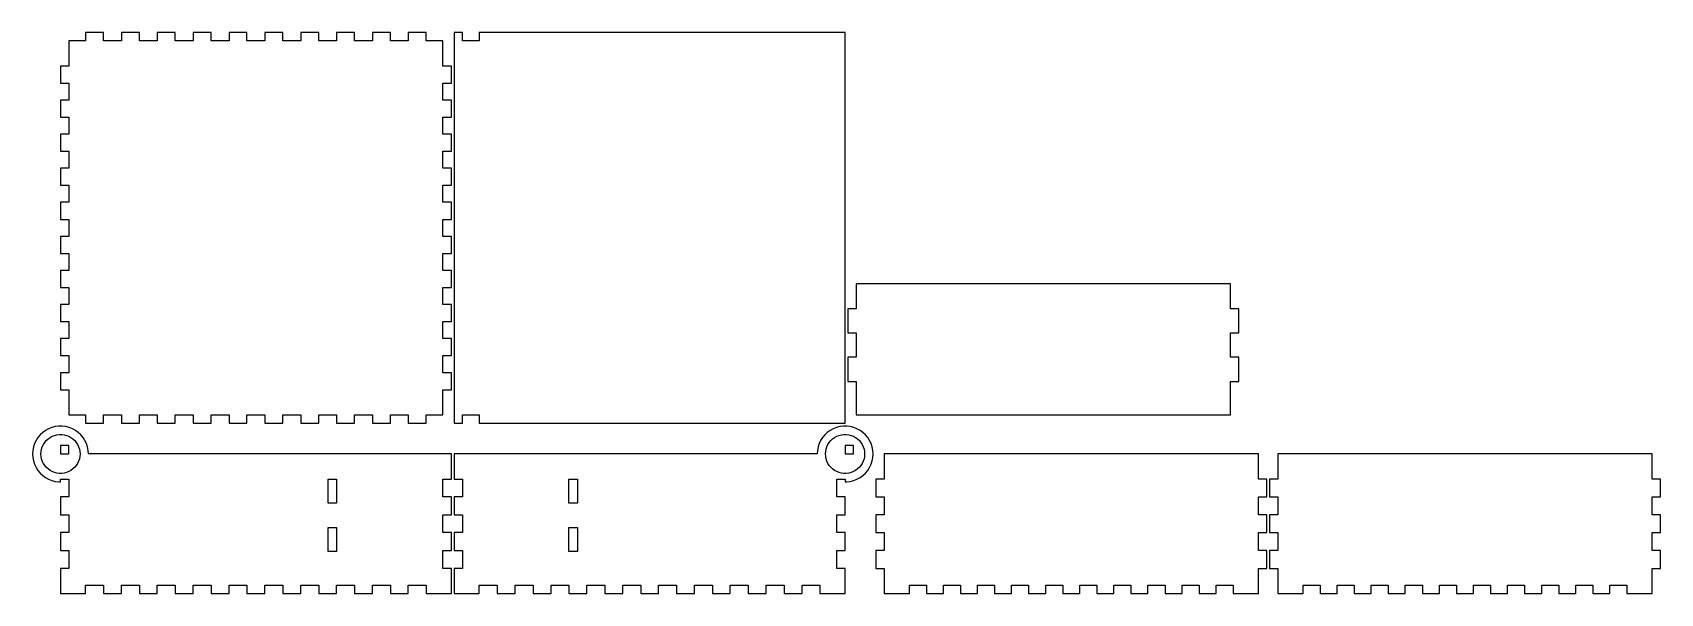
# Model space of a CAD drawing. Header units: metres. Extents: x -10 to 573, y 0 to 201.
import ezdxf

# ---------------------------------------------------------------- set-up
doc = ezdxf.new("R2010")
doc.units = ezdxf.units.M

msp = doc.modelspace()

# ---------------------------------------------------------------- linework, layer by layer
for p, q in [((15.4211, 201.01), (9, 201.01)), ((9, 201.01), (9, 198.01)), ((15.4211, 198.01), (15.4211, 201.01)), ((28.2632, 201.01), (21.8421, 201.01)), ((21.8421, 201.01), (21.8421, 198.01)), ((28.2632, 198.01), (28.2632, 201.01)), ((41.1053, 201.01), (34.6842, 201.01)), ((34.6842, 201.01), (34.6842, 198.01)), ((41.1053, 198.01), (41.1053, 201.01)), ((53.9474, 201.01), (47.5263, 201.01)), ((47.5263, 201.01), (47.5263, 198.01)), ((53.9474, 198.01), (53.9474, 201.01)), ((66.7895, 201.01), (60.3684, 201.01)), ((60.3684, 201.01), (60.3684, 198.01)), ((66.7895, 198.01), (66.7895, 201.01)), ((79.6316, 201.01), (73.2105, 201.01)), ((73.2105, 201.01), (73.2105, 198.01)), ((79.6316, 198.01), (79.6316, 201.01)), ((92.4737, 201.01), (86.0526, 201.01)), ((86.0526, 201.01), (86.0526, 198.01)), ((92.4737, 198.01), (92.4737, 201.01)), ((105.316, 201.01), (98.8947, 201.01)), ((98.8947, 201.01), (98.8947, 198.01)), ((105.316, 198.01), (105.316, 201.01)), ((118.158, 201.01), (111.737, 201.01)), ((111.737, 201.01), (111.737, 198.01)), ((118.158, 198.01), (118.158, 201.01)), ((131, 201.01), (124.579, 201.01)), ((124.579, 201.01), (124.579, 198.01)), ((131, 198.01), (131, 201.01)), ((144.01, 201.01), (141.01, 201.01)), ((141.01, 201.01), (141.01, 61.01)), ((144.01, 198.02), (144.01, 201.01)), ((281.01, 201.01), (150.01, 201.01)), ((150.01, 201.01), (150.01, 198.02)), ((281.01, 61.01), (281.01, 201.01)), ((9, 198.01), (3, 198.01)), ((3, 198.01), (3, 189.01)), ((21.8421, 198.01), (15.4211, 198.01)), ((34.6842, 198.01), (28.2632, 198.01)), ((47.5263, 198.01), (41.1053, 198.01)), ((60.3684, 198.01), (53.9474, 198.01)), ((73.2105, 198.01), (66.7895, 198.01)), ((86.0526, 198.01), (79.6316, 198.01)), ((98.8947, 198.01), (92.4737, 198.01)), ((111.737, 198.01), (105.316, 198.01)), ((124.579, 198.01), (118.158, 198.01)), ((137, 198.01), (131, 198.01)), ((137, 189.01), (137, 198.01)), ((150.01, 198.02), (144.01, 198.02)), ((3, 189.01), (0, 189.01)), ((0, 189.01), (0, 182.905)), ((140, 189.01), (137, 189.01)), ((140, 182.905), (140, 189.01)), ((0, 182.905), (3, 182.905)), ((3, 182.905), (3, 176.799)), ((137, 176.799), (137, 182.905)), ((137, 182.905), (140, 182.905)), ((3, 176.799), (0, 176.799)), ((0, 176.799), (0, 170.694)), ((140, 176.799), (137, 176.799)), ((140, 170.694), (140, 176.799)), ((0, 170.694), (3, 170.694)), ((3, 170.694), (3, 164.589)), ((137, 164.589), (137, 170.694)), ((137, 170.694), (140, 170.694)), ((3, 164.589), (0, 164.589)), ((0, 164.589), (0, 158.484)), ((140, 164.589), (137, 164.589)), ((140, 158.484), (140, 164.589)), ((0, 158.484), (3, 158.484)), ((3, 158.484), (3, 152.378)), ((137, 152.378), (137, 158.484)), ((137, 158.484), (140, 158.484)), ((3, 152.378), (0, 152.378)), ((0, 152.378), (0, 146.273)), ((140, 152.378), (137, 152.378)), ((140, 146.273), (140, 152.378)), ((0, 146.273), (3, 146.273)), ((3, 146.273), (3, 140.168)), ((137, 140.168), (137, 146.273)), ((137, 146.273), (140, 146.273)), ((3, 140.168), (0, 140.168)), ((0, 140.168), (0, 134.063)), ((140, 140.168), (137, 140.168)), ((140, 134.063), (140, 140.168)), ((0, 134.063), (3, 134.063)), ((3, 134.063), (3, 127.957)), ((137, 127.957), (137, 134.063)), ((137, 134.063), (140, 134.063)), ((3, 127.957), (0, 127.957)), ((0, 127.957), (0, 121.852)), ((140, 127.957), (137, 127.957)), ((140, 121.852), (140, 127.957)), ((0, 121.852), (3, 121.852)), ((3, 121.852), (3, 115.747)), ((137, 115.747), (137, 121.852)), ((137, 121.852), (140, 121.852)), ((3, 115.747), (0, 115.747)), ((0, 115.747), (0, 109.642)), ((140, 115.747), (137, 115.747)), ((140, 109.642), (140, 115.747)), ((419.02, 111.01), (285.02, 111.01)), ((285.02, 111.01), (285.02, 102.01)), ((419.02, 102.01), (419.02, 111.01)), ((0, 109.642), (3, 109.642)), ((3, 109.642), (3, 103.536)), ((137, 103.536), (137, 109.642)), ((137, 109.642), (140, 109.642)), ((3, 103.536), (0, 103.536)), ((0, 103.536), (0, 97.4311)), ((140, 103.536), (137, 103.536)), ((140, 97.431), (140, 103.536)), ((285.02, 102.01), (282.02, 102.01)), ((282.02, 102.01), (282.02, 93.3433)), ((422.02, 102.01), (419.02, 102.01)), ((422.02, 93.3433), (422.02, 102.01)), ((0, 97.4311), (3, 97.4311)), ((3, 97.4311), (3, 91.3258)), ((137, 91.3258), (137, 97.431)), ((137, 97.431), (140, 97.431)), ((282.02, 93.3433), (285.02, 93.3433)), ((285.02, 93.3433), (285.02, 84.6767)), ((419.02, 84.6767), (419.02, 93.3433)), ((419.02, 93.3433), (422.02, 93.3433)), ((3, 91.3258), (0, 91.3258)), ((0, 91.3258), (0, 85.2205)), ((140, 91.3258), (137, 91.3258)), ((140, 85.2205), (140, 91.3258)), ((0, 85.2205), (3, 85.2205)), ((3, 85.2205), (3, 79.1153)), ((137, 79.1152), (137, 85.2205)), ((137, 85.2205), (140, 85.2205)), ((285.02, 84.6767), (282.02, 84.6767)), ((282.02, 84.6767), (282.02, 76.01)), ((422.02, 84.6767), (419.02, 84.6767)), ((422.02, 76.01), (422.02, 84.6767)), ((3, 79.1153), (0, 79.1153)), ((0, 79.1153), (0, 73.01)), ((140, 79.1152), (137, 79.1152)), ((140, 73.01), (140, 79.1152)), ((282.02, 76.01), (285.02, 76.01)), ((285.02, 76.01), (285.02, 64.01)), ((419.02, 76.01), (422.02, 76.01)), ((419.02, 64.01), (419.02, 76.01)), ((0, 73.01), (3, 73.01)), ((3, 73.01), (3, 64.01)), ((137, 64.01), (137, 73.01)), ((137, 73.01), (140, 73.01)), ((-5.35826, 58.4433), (-6.37424, 57.7051)), ((-4.25778, 59.0483), (-5.35826, 58.4433)), ((-3.09016, 59.5106), (-4.25778, 59.0483)), ((-1.87381, 59.8229), (-3.09016, 59.5106)), ((-0.6279, 59.9803), (-1.87381, 59.8229)), ((0.6279, 59.9803), (-0.6279, 59.9803)), ((1.87381, 59.8229), (0.6279, 59.9803)), ((3.09016, 59.5106), (1.87381, 59.8229)), ((3, 64.01), (8.99998, 64.01)), ((4.25778, 59.0483), (3.09016, 59.5106)), ((5.35826, 58.4433), (4.25778, 59.0483)), ((6.37424, 57.7051), (5.35826, 58.4433)), ((8.99998, 64.01), (8.99998, 61.01)), ((8.99998, 61.01), (15.4211, 61.01)), ((15.4211, 64.01), (21.8421, 64.01)), ((15.4211, 61.01), (15.4211, 64.01)), ((21.8421, 64.01), (21.8421, 61.01)), ((21.8421, 61.01), (28.2632, 61.01)), ((28.2632, 61.01), (28.2632, 64.01)), ((28.2632, 64.01), (34.6842, 64.01)), ((34.6842, 64.01), (34.6842, 61.01)), ((34.6842, 61.01), (41.1053, 61.01)), ((41.1053, 61.01), (41.1053, 64.01)), ((41.1053, 64.01), (47.5263, 64.01)), ((47.5263, 64.01), (47.5263, 61.01)), ((47.5263, 61.01), (53.9474, 61.01)), ((53.9474, 61.01), (53.9474, 64.01)), ((53.9474, 64.01), (60.3684, 64.01)), ((60.3684, 64.01), (60.3684, 61.01)), ((60.3684, 61.01), (66.7895, 61.01)), ((66.7895, 61.01), (66.7895, 64.01)), ((66.7895, 64.01), (73.2105, 64.01)), ((73.2105, 64.01), (73.2105, 61.01)), ((73.2105, 61.01), (79.6316, 61.01)), ((79.6316, 61.01), (79.6316, 64.01)), ((79.6316, 64.01), (86.0526, 64.01)), ((86.0526, 64.01), (86.0526, 61.01)), ((86.0526, 61.01), (92.4737, 61.01)), ((92.4737, 61.01), (92.4737, 64.01)), ((92.4737, 64.01), (98.8947, 64.01)), ((98.8947, 64.01), (98.8947, 61.01)), ((98.8947, 61.01), (105.316, 61.01)), ((105.316, 61.01), (105.316, 64.01)), ((105.316, 64.01), (111.737, 64.01)), ((111.737, 64.01), (111.737, 61.01)), ((111.737, 61.01), (118.158, 61.01)), ((118.158, 61.01), (118.158, 64.01)), ((118.158, 64.01), (124.579, 64.01)), ((124.579, 64.01), (124.579, 61.01)), ((124.579, 61.01), (131, 61.01)), ((131, 61.01), (131, 64.01)), ((131, 64.01), (137, 64.01)), ((141.01, 61.01), (144.01, 61.01)), ((144.01, 64), (150.01, 64)), ((144.01, 61.01), (144.01, 64)), ((150.01, 64), (150.01, 61.01)), ((150.01, 61.01), (281.01, 61.01)), ((275.652, 58.4433), (274.636, 57.7051)), ((276.752, 59.0483), (275.652, 58.4433)), ((277.92, 59.5106), (276.752, 59.0483)), ((279.136, 59.8229), (277.92, 59.5106)), ((280.382, 59.9803), (279.136, 59.8229)), ((281.638, 59.9803), (280.382, 59.9803)), ((282.884, 59.8229), (281.638, 59.9803)), ((284.1, 59.5106), (282.884, 59.8229)), ((285.268, 59.0483), (284.1, 59.5106)), ((285.02, 64.01), (419.02, 64.01)), ((286.368, 58.4433), (285.268, 59.0483)), ((287.384, 57.7051), (286.368, 58.4433)), ((-9.68582, 52.4869), (-9.92114, 51.2533)), ((-9.29776, 53.6812), (-9.68582, 52.4869)), ((-8.76306, 54.8175), (-9.29776, 53.6812)), ((-8.09016, 55.8778), (-8.76306, 54.8175)), ((-7.28967, 56.8455), (-8.09016, 55.8778)), ((-6.37424, 57.7051), (-7.28967, 56.8455)), ((-6.78008, 51.7408), (-6.50842, 52.5769)), ((-6.50842, 52.5769), (-6.13414, 53.3723)), ((-6.13414, 53.3723), (-5.66312, 54.1145)), ((-5.66312, 54.1145), (-5.10277, 54.7918)), ((-5.10277, 54.7918), (-4.46196, 55.3936)), ((-4.46196, 55.3936), (-3.75078, 55.9103)), ((-3.75078, 55.9103), (-2.98045, 56.3338)), ((-2.98045, 56.3338), (-2.16312, 56.6574)), ((-2.16312, 56.6574), (-1.31166, 56.876)), ((-1.31166, 56.876), (-0.43953, 56.9862)), ((-0.43953, 56.9862), (0.43953, 56.9862)), ((3, 53), (0, 53)), ((0, 53), (0, 50)), ((0.43953, 56.9862), (1.31166, 56.876)), ((1.31166, 56.876), (2.16312, 56.6574)), ((2.16312, 56.6574), (2.98045, 56.3338)), ((2.98045, 56.3338), (3.75078, 55.9103)), ((3, 50), (3, 53)), ((3.75078, 55.9103), (4.46196, 55.3936)), ((4.46196, 55.3936), (5.10277, 54.7918)), ((5.10277, 54.7918), (5.66312, 54.1145)), ((5.66312, 54.1145), (6.13414, 53.3723)), ((6.13414, 53.3723), (6.50842, 52.5769)), ((7.28967, 56.8455), (6.37424, 57.7051)), ((6.50842, 52.5769), (6.78008, 51.7408)), ((8.09016, 55.8778), (7.28967, 56.8455)), ((8.76306, 54.8175), (8.09016, 55.8778)), ((9.29776, 53.6812), (8.76306, 54.8175)), ((9.68582, 52.4869), (9.29776, 53.6812)), ((9.92114, 51.2533), (9.68582, 52.4869)), ((271.324, 52.4869), (271.089, 51.2533)), ((271.712, 53.6812), (271.324, 52.4869)), ((272.247, 54.8175), (271.712, 53.6812)), ((272.92, 55.8778), (272.247, 54.8175)), ((273.72, 56.8455), (272.92, 55.8778)), ((274.636, 57.7051), (273.72, 56.8455)), ((274.23, 51.7408), (274.502, 52.5769)), ((274.502, 52.5769), (274.876, 53.3723)), ((274.876, 53.3723), (275.347, 54.1145)), ((275.347, 54.1145), (275.907, 54.7918)), ((275.907, 54.7918), (276.548, 55.3936)), ((276.548, 55.3936), (277.259, 55.9103)), ((277.259, 55.9103), (278.03, 56.3338)), ((278.03, 56.3338), (278.847, 56.6574)), ((278.847, 56.6574), (279.698, 56.876)), ((279.698, 56.876), (280.57, 56.9862)), ((280.57, 56.9862), (281.45, 56.9862)), ((284.01, 53), (281.01, 53)), ((281.01, 53), (281.01, 50)), ((281.45, 56.9862), (282.322, 56.876)), ((282.322, 56.876), (283.173, 56.6574)), ((283.173, 56.6574), (283.99, 56.3338)), ((283.99, 56.3338), (284.761, 55.9103)), ((284.01, 50), (284.01, 53)), ((284.761, 55.9103), (285.472, 55.3936)), ((285.472, 55.3936), (286.113, 54.7918)), ((286.113, 54.7918), (286.673, 54.1145)), ((286.673, 54.1145), (287.144, 53.3723)), ((287.144, 53.3723), (287.518, 52.5769)), ((288.3, 56.8455), (287.384, 57.7051)), ((287.518, 52.5769), (287.79, 51.7408)), ((289.1, 55.8778), (288.3, 56.8455)), ((289.773, 54.8175), (289.1, 55.8778)), ((290.308, 53.6812), (289.773, 54.8175)), ((290.696, 52.4869), (290.308, 53.6812)), ((290.931, 51.2533), (290.696, 52.4869)), ((-9.92114, 51.2533), (-10, 50)), ((-10, 50), (-9.92114, 48.7467)), ((-9.92114, 48.7467), (-9.68582, 47.5131)), ((-9.68582, 47.5131), (-9.29776, 46.3187)), ((-7, 50), (-6.94479, 50.8773)), ((-6.94479, 49.1227), (-7, 50)), ((-6.94479, 50.8773), (-6.78008, 51.7408)), ((-6.78008, 48.2592), (-6.94479, 49.1227)), ((-6.50842, 47.4231), (-6.78008, 48.2592)), ((-6.13414, 46.6277), (-6.50842, 47.4231)), ((0, 50), (3, 50)), ((6.50842, 47.4231), (6.13414, 46.6277)), ((6.78008, 48.2592), (6.50842, 47.4231)), ((6.78008, 51.7408), (6.94479, 50.8773)), ((6.94479, 49.1227), (6.78008, 48.2592)), ((6.94479, 50.8773), (7, 50)), ((7, 50), (6.94479, 49.1227)), ((10, 50), (9.92114, 51.2533)), ((140, 50), (10, 50)), ((140, 41), (140, 50)), ((271.01, 50), (141.01, 50)), ((141.01, 50), (141.01, 41)), ((271.089, 51.2533), (271.01, 50)), ((274.01, 50), (274.065, 50.8773)), ((274.065, 49.1227), (274.01, 50)), ((274.065, 50.8773), (274.23, 51.7408)), ((274.23, 48.2592), (274.065, 49.1227)), ((274.502, 47.4231), (274.23, 48.2592)), ((274.876, 46.6277), (274.502, 47.4231)), ((281.01, 50), (284.01, 50)), ((287.518, 47.4231), (287.144, 46.6277)), ((287.79, 48.2592), (287.518, 47.4231)), ((287.79, 51.7408), (287.955, 50.8773)), ((287.955, 49.1227), (287.79, 48.2592)), ((287.955, 50.8773), (288.01, 50)), ((288.01, 50), (287.955, 49.1227)), ((290.308, 46.3187), (290.696, 47.5131)), ((290.696, 47.5131), (290.931, 48.7467)), ((291.01, 50), (290.931, 51.2533)), ((290.931, 48.7467), (291.01, 50)), ((429.02, 50), (295.02, 50)), ((295.02, 50), (295.02, 41)), ((429.02, 41), (429.02, 50)), ((570.03, 50), (436.03, 50)), ((436.03, 50), (436.03, 41)), ((570.03, 41), (570.03, 50)), ((-9.29776, 46.3187), (-8.76306, 45.1824)), ((-8.76306, 45.1824), (-8.09016, 44.1221)), ((-8.09016, 44.1221), (-7.28967, 43.1545)), ((-7.28967, 43.1545), (-6.37424, 42.2949)), ((-6.37424, 42.2949), (-5.35826, 41.5567)), ((-5.66312, 45.8855), (-6.13414, 46.6277)), ((-5.10277, 45.2082), (-5.66312, 45.8855)), ((-5.35826, 41.5567), (-4.25778, 40.9517)), ((-4.46196, 44.6064), (-5.10277, 45.2082)), ((-3.75078, 44.0897), (-4.46196, 44.6064)), ((-4.25778, 40.9517), (-3.09016, 40.4894)), ((-2.98045, 43.6662), (-3.75078, 44.0897)), ((-2.16312, 43.3426), (-2.98045, 43.6662)), ((-1.31166, 43.124), (-2.16312, 43.3426)), ((-0.43953, 43.0138), (-1.31166, 43.124)), ((0.43953, 43.0138), (-0.43953, 43.0138)), ((-0.00999, 40.0197), (-0.00999, 41)), ((-0.00999, 41), (3, 41)), ((1.31166, 43.124), (0.43953, 43.0138)), ((2.16312, 43.3426), (1.31166, 43.124)), ((2.98045, 43.6662), (2.16312, 43.3426)), ((3.75078, 44.0897), (2.98045, 43.6662)), ((3, 41), (3, 34.6)), ((4.46196, 44.6064), (3.75078, 44.0897)), ((5.10277, 45.2082), (4.46196, 44.6064)), ((5.66312, 45.8855), (5.10277, 45.2082)), ((6.13414, 46.6277), (5.66312, 45.8855)), ((95.9, 32.3333), (95.9, 41)), ((95.9, 41), (98.91, 41)), ((98.91, 41), (98.91, 32.3333)), ((137, 34.6), (137, 41)), ((137, 41), (140, 41)), ((141.01, 41), (144.01, 41)), ((144.01, 41), (144.01, 34.6)), ((182.11, 32.3333), (182.11, 41)), ((182.11, 41), (185.12, 41)), ((185.12, 41), (185.12, 32.3333)), ((275.347, 45.8855), (274.876, 46.6277)), ((275.907, 45.2082), (275.347, 45.8855)), ((276.548, 44.6064), (275.907, 45.2082)), ((277.259, 44.0897), (276.548, 44.6064)), ((278.03, 43.6662), (277.259, 44.0897)), ((278.01, 34.6), (278.01, 41)), ((278.01, 41), (281.02, 41)), ((278.847, 43.3426), (278.03, 43.6662)), ((279.698, 43.124), (278.847, 43.3426)), ((280.57, 43.0138), (279.698, 43.124)), ((281.45, 43.0138), (280.57, 43.0138)), ((281.02, 41), (281.02, 40.0197)), ((282.322, 43.124), (281.45, 43.0138)), ((283.173, 43.3426), (282.322, 43.124)), ((283.99, 43.6662), (283.173, 43.3426)), ((284.761, 44.0897), (283.99, 43.6662)), ((284.1, 40.4894), (285.268, 40.9517)), ((285.472, 44.6064), (284.761, 44.0897)), ((285.268, 40.9517), (286.368, 41.5567)), ((286.113, 45.2082), (285.472, 44.6064)), ((286.673, 45.8855), (286.113, 45.2082)), ((286.368, 41.5567), (287.384, 42.2949)), ((287.144, 46.6277), (286.673, 45.8855)), ((287.384, 42.2949), (288.3, 43.1545)), ((288.3, 43.1545), (289.1, 44.1221)), ((289.1, 44.1221), (289.773, 45.1824)), ((289.773, 45.1824), (290.308, 46.3187)), ((295.02, 41), (292.02, 41)), ((292.02, 41), (292.02, 34.6)), ((432.02, 41), (429.02, 41)), ((432.02, 34.6), (432.02, 41)), ((436.03, 41), (433.03, 41)), ((433.03, 41), (433.03, 34.6)), ((573.03, 41), (570.03, 41)), ((573.03, 34.6), (573.03, 41)), ((-3.09016, 40.4894), (-1.87381, 40.1771)), ((-1.87381, 40.1771), (-0.6279, 40.0197)), ((-0.6279, 40.0197), (-0.00999, 40.0197)), ((281.02, 40.0197), (281.638, 40.0197)), ((281.638, 40.0197), (282.884, 40.1771)), ((282.884, 40.1771), (284.1, 40.4894)), ((3, 34.6), (0, 34.6)), ((0, 34.6), (0, 28.2)), ((98.91, 32.3333), (95.9, 32.3333)), ((140, 34.6), (137, 34.6)), ((140, 28.2), (140, 34.6)), ((144.01, 34.6), (141.01, 34.6)), ((141.01, 34.6), (141.01, 28.2)), ((185.12, 32.3333), (182.11, 32.3333)), ((281.01, 34.6), (278.01, 34.6)), ((281.01, 28.2), (281.01, 34.6)), ((292.02, 34.6), (295.02, 34.6)), ((295.02, 34.6), (295.02, 28.2)), ((429.02, 28.2), (429.02, 34.6)), ((429.02, 34.6), (432.02, 34.6)), ((433.03, 34.6), (436.03, 34.6)), ((436.03, 34.6), (436.03, 28.2)), ((570.03, 28.2), (570.03, 34.6)), ((570.03, 34.6), (573.03, 34.6)), ((0, 28.2), (3, 28.2)), ((3, 28.2), (3, 21.8)), ((95.9, 15), (95.9, 23.6667)), ((95.9, 23.6667), (98.91, 23.6667)), ((98.91, 23.6667), (98.91, 15)), ((137, 21.8), (137, 28.2)), ((137, 28.2), (140, 28.2)), ((141.01, 28.2), (144.01, 28.2)), ((144.01, 28.2), (144.01, 21.8)), ((182.11, 15), (182.11, 23.6667)), ((182.11, 23.6667), (185.12, 23.6667)), ((185.12, 23.6667), (185.12, 15)), ((278.01, 21.8), (278.01, 28.2)), ((278.01, 28.2), (281.01, 28.2)), ((295.02, 28.2), (292.02, 28.2)), ((292.02, 28.2), (292.02, 21.8)), ((432.02, 28.2), (429.02, 28.2)), ((432.02, 21.8), (432.02, 28.2)), ((436.03, 28.2), (433.03, 28.2)), ((433.03, 28.2), (433.03, 21.8)), ((573.03, 28.2), (570.03, 28.2)), ((573.03, 21.8), (573.03, 28.2)), ((3, 21.8), (0, 21.8)), ((0, 21.8), (0, 15.4)), ((140, 21.8), (137, 21.8)), ((140, 15.4), (140, 21.8)), ((144.01, 21.8), (141.01, 21.8)), ((141.01, 21.8), (141.01, 15.4)), ((281.01, 21.8), (278.01, 21.8)), ((281.01, 15.4), (281.01, 21.8)), ((292.02, 21.8), (295.02, 21.8)), ((295.02, 21.8), (295.02, 15.4)), ((429.02, 15.4), (429.02, 21.8)), ((429.02, 21.8), (432.02, 21.8)), ((433.03, 21.8), (436.03, 21.8)), ((436.03, 21.8), (436.03, 15.4)), ((570.03, 15.4), (570.03, 21.8)), ((570.03, 21.8), (573.03, 21.8)), ((0, 15.4), (3, 15.4)), ((3, 15.4), (3, 9)), ((98.91, 15), (95.9, 15)), ((137, 9), (137, 15.4)), ((137, 15.4), (140, 15.4)), ((141.01, 15.4), (144.01, 15.4)), ((144.01, 15.4), (144.01, 9)), ((185.12, 15), (182.11, 15)), ((278.01, 9), (278.01, 15.4)), ((278.01, 15.4), (281.01, 15.4)), ((295.02, 15.4), (292.02, 15.4)), ((292.02, 15.4), (292.02, 9)), ((432.02, 15.4), (429.02, 15.4)), ((432.02, 9), (432.02, 15.4)), ((436.03, 15.4), (433.03, 15.4)), ((433.03, 15.4), (433.03, 9)), ((573.03, 15.4), (570.03, 15.4)), ((573.03, 9), (573.03, 15.4)), ((3, 9), (0, 9)), ((0, 9), (0, 0)), ((140, 9), (137, 9)), ((140, 0), (140, 9)), ((144.01, 9), (141.01, 9)), ((141.01, 9), (141.01, 0)), ((281.01, 9), (278.01, 9)), ((281.01, 0), (281.01, 9)), ((292.02, 9), (295.02, 9)), ((295.02, 9), (295.02, 0)), ((429.02, 0), (429.02, 9)), ((429.02, 9), (432.02, 9)), ((433.03, 9), (436.03, 9)), ((436.03, 9), (436.03, 0)), ((570.03, 0), (570.03, 9)), ((570.03, 9), (573.03, 9)), ((0, 0), (8.99998, 0)), ((8.99998, 3), (15.4211, 3)), ((8.99998, 0), (8.99998, 3)), ((15.4211, 3), (15.4211, 0)), ((15.4211, 0), (21.8421, 0)), ((21.8421, 0), (21.8421, 3)), ((21.8421, 3), (28.2632, 3)), ((28.2632, 3), (28.2632, 0)), ((28.2632, 0), (34.6842, 0)), ((34.6842, 0), (34.6842, 3)), ((34.6842, 3), (41.1053, 3)), ((41.1053, 3), (41.1053, 0)), ((41.1053, 0), (47.5263, 0)), ((47.5263, 0), (47.5263, 3)), ((47.5263, 3), (53.9474, 3)), ((53.9474, 3), (53.9474, 0)), ((53.9474, 0), (60.3684, 0)), ((60.3684, 0), (60.3684, 3)), ((60.3684, 3), (66.7895, 3)), ((66.7895, 3), (66.7895, 0)), ((66.7895, 0), (73.2105, 0)), ((73.2105, 0), (73.2105, 3)), ((73.2105, 3), (79.6316, 3)), ((79.6316, 3), (79.6316, 0)), ((79.6316, 0), (86.0526, 0)), ((86.0526, 0), (86.0526, 3)), ((86.0526, 3), (92.4737, 3)), ((92.4737, 3), (92.4737, 0)), ((92.4737, 0), (98.8947, 0)), ((98.8947, 0), (98.8947, 3)), ((98.8947, 3), (105.316, 3)), ((105.316, 3), (105.316, 0)), ((105.316, 0), (111.737, 0)), ((111.737, 0), (111.737, 3)), ((111.737, 3), (118.158, 3)), ((118.158, 3), (118.158, 0)), ((118.158, 0), (124.579, 0)), ((124.579, 0), (124.579, 3)), ((124.579, 3), (131, 3)), ((131, 3), (131, 0)), ((131, 0), (140, 0)), ((141.01, 0), (150.01, 0)), ((150.01, 3), (156.431, 3)), ((150.01, 0), (150.01, 3)), ((156.431, 3), (156.431, 0)), ((156.431, 0), (162.852, 0)), ((162.852, 0), (162.852, 3)), ((162.852, 3), (169.273, 3)), ((169.273, 3), (169.273, 0)), ((169.273, 0), (175.694, 0)), ((175.694, 0), (175.694, 3)), ((175.694, 3), (182.115, 3)), ((182.115, 3), (182.115, 0)), ((182.115, 0), (188.536, 0)), ((188.536, 0), (188.536, 3)), ((188.536, 3), (194.957, 3)), ((194.957, 3), (194.957, 0)), ((194.957, 0), (201.378, 0)), ((201.378, 0), (201.378, 3)), ((201.378, 3), (207.799, 3)), ((207.799, 3), (207.799, 0)), ((207.799, 0), (214.221, 0)), ((214.221, 0), (214.221, 3)), ((214.221, 3), (220.642, 3)), ((220.642, 3), (220.642, 0)), ((220.642, 0), (227.063, 0)), ((227.063, 0), (227.063, 3)), ((227.063, 3), (233.484, 3)), ((233.484, 3), (233.484, 0)), ((233.484, 0), (239.905, 0)), ((239.905, 0), (239.905, 3)), ((239.905, 3), (246.326, 3)), ((246.326, 3), (246.326, 0)), ((246.326, 0), (252.747, 0)), ((252.747, 0), (252.747, 3)), ((252.747, 3), (259.168, 3)), ((259.168, 3), (259.168, 0)), ((259.168, 0), (265.589, 0)), ((265.589, 0), (265.589, 3)), ((265.589, 3), (272.01, 3)), ((272.01, 3), (272.01, 0)), ((272.01, 0), (281.01, 0)), ((295.02, 0), (304.02, 0)), ((304.02, 3), (310.125, 3)), ((304.02, 0), (304.02, 3)), ((310.125, 3), (310.125, 0)), ((310.125, 0), (316.231, 0)), ((316.231, 0), (316.231, 3)), ((316.231, 3), (322.336, 3)), ((322.336, 3), (322.336, 0)), ((322.336, 0), (328.441, 0)), ((328.441, 0), (328.441, 3)), ((328.441, 3), (334.546, 3)), ((334.546, 3), (334.546, 0)), ((334.546, 0), (340.652, 0)), ((340.652, 0), (340.652, 3)), ((340.652, 3), (346.757, 3)), ((346.757, 3), (346.757, 0)), ((346.757, 0), (352.862, 0)), ((352.862, 0), (352.862, 3)), ((352.862, 3), (358.967, 3)), ((358.967, 3), (358.967, 0)), ((358.967, 0), (365.073, 0)), ((365.073, 0), (365.073, 3)), ((365.073, 3), (371.178, 3)), ((371.178, 3), (371.178, 0)), ((371.178, 0), (377.283, 0)), ((377.283, 0), (377.283, 3)), ((377.283, 3), (383.388, 3)), ((383.388, 3), (383.388, 0)), ((383.388, 0), (389.494, 0)), ((389.494, 0), (389.494, 3)), ((389.494, 3), (395.599, 3)), ((395.599, 3), (395.599, 0)), ((395.599, 0), (401.704, 0)), ((401.704, 0), (401.704, 3)), ((401.704, 3), (407.809, 3)), ((407.809, 3), (407.809, 0)), ((407.809, 0), (413.915, 0)), ((413.915, 0), (413.915, 3)), ((413.915, 3), (420.02, 3)), ((420.02, 3), (420.02, 0)), ((420.02, 0), (429.02, 0)), ((436.03, 0), (445.03, 0)), ((445.03, 3), (451.135, 3)), ((445.03, 0), (445.03, 3)), ((451.135, 3), (451.135, 0)), ((451.135, 0), (457.241, 0)), ((457.241, 0), (457.241, 3)), ((457.241, 3), (463.346, 3)), ((463.346, 3), (463.346, 0)), ((463.346, 0), (469.451, 0)), ((469.451, 0), (469.451, 3)), ((469.451, 3), (475.556, 3)), ((475.556, 3), (475.556, 0)), ((475.556, 0), (481.662, 0)), ((481.662, 0), (481.662, 3)), ((481.662, 3), (487.767, 3)), ((487.767, 3), (487.767, 0)), ((487.767, 0), (493.872, 0)), ((493.872, 0), (493.872, 3)), ((493.872, 3), (499.977, 3)), ((499.977, 3), (499.977, 0)), ((499.977, 0), (506.083, 0)), ((506.083, 0), (506.083, 3)), ((506.083, 3), (512.188, 3)), ((512.188, 3), (512.188, 0)), ((512.188, 0), (518.293, 0)), ((518.293, 0), (518.293, 3)), ((518.293, 3), (524.398, 3)), ((524.398, 3), (524.398, 0)), ((524.398, 0), (530.504, 0)), ((530.504, 0), (530.504, 3)), ((530.504, 3), (536.609, 3)), ((536.609, 3), (536.609, 0)), ((536.609, 0), (542.714, 0)), ((542.714, 0), (542.714, 3)), ((542.714, 3), (548.819, 3)), ((548.819, 3), (548.819, 0)), ((548.819, 0), (554.925, 0)), ((554.925, 0), (554.925, 3)), ((554.925, 3), (561.03, 3)), ((561.03, 3), (561.03, 0)), ((561.03, 0), (570.03, 0))]:
    msp.add_line(p, q)

doc.saveas('drawing.dxf')
